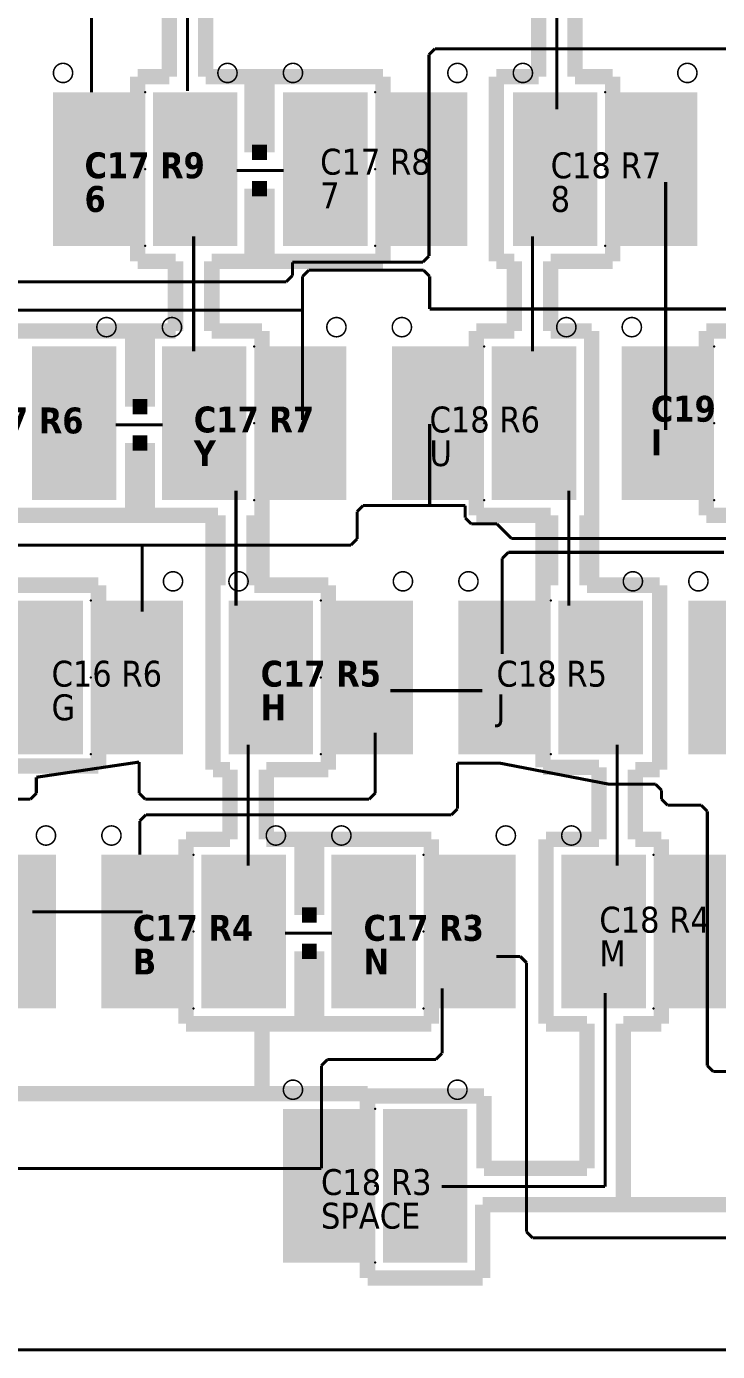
# Model space of a CAD drawing. Header units: millimetres. Extents: x -639 to -183, y -69 to 102.
# Drawn here: x -514.8 to -457.7, y -69.1 to 40.3 of the extents above; entities that cross this region are included whole.
import ezdxf

# ---------------------------------------------------------------- set-up
doc = ezdxf.new("R2010")
doc.units = ezdxf.units.MM
for name, color, linetype in [('Extended M - PCB border', 7, 'CONTINUOUS'), ('FSSK - PCB bottom routes', 7, 'CONTINUOUS'), ('FSSK - PCB key references', 7, 'CONTINUOUS'), ('FSSK - PCB top routes', 7, 'CONTINUOUS')]:
    doc.layers.add(name, color=color, linetype=linetype)
doc.styles.add('Tahoma', font='txt')
doc.styles.add('Tahoma_Bold', font='txt')

msp = doc.modelspace()

# ---------------------------------------------------------------- linework, layer by layer
at = {"layer": 'Extended M - PCB border', "const_width": 0.254}
msp.add_lwpolyline([(-636, -69), (-272.746848, -69)], dxfattribs=at)
at = {"layer": 'FSSK - PCB bottom routes', "color": 5}
for points, const_width in [([(-501.5, 35), (-501.5, 64.5)], 0.254), ([(-471, 33.5), (-471, 65.5)], 0.254), ([(-503, 36.184621), (-503, 62.944621)], 1.27), ([(-500, 36.184621), (-500, 62.944621)], 1.27), ([(-472.5, 36.184621), (-472.5, 62.944621)], 1.27), ([(-469.5, 36.184621), (-469.5, 63.144621)], 1.27), ([(-505.635, 20.944621), (-505.635, 36.184621)], 1.27), ([(-505.635, 36.184621), (-503, 36.184621)], 1.27), ([(-500, 36.184621), (-485.365, 36.184621)], 1.27), ([(-496.17, 29.93538), (-496.17, 36.12)], 1.27), ([(-494.95, 29.93538), (-494.95, 36.12)], 1.27), ([(-485.365, 20.944621), (-485.365, 36.184621)], 1.27), ([(-476, 36.184621), (-472.5, 36.184621)], 1.27), ([(-476, 20.944621), (-476, 36.184621)], 1.27), ([(-469.5, 36.184621), (-466.365, 36.184621)], 1.27), ([(-466.365, 20.944621), (-466.365, 36.184621)], 1.27), ([(-496.17, 29.93538), (-494.95, 29.93538)], 1.27), ([(-497.44, 28.43538), (-493.56, 28.43538)], 0.254), ([(-496.17, 26.93538), (-494.95, 26.93538)], 1.27), ([(-496.17, 21), (-496.17, 26.93538)], 1.27), ([(-494.95, 21), (-494.95, 26.93538)], 1.27), ([(-501, 13.5), (-501, 23)], 0.254), ([(-473, 13.5), (-473, 23)], 0.254), ([(-505.635, 20.944621), (-502.5, 20.944621)], 1.27), ([(-502.5, 15.184621), (-502.5, 20.944621)], 1.27), ([(-499.5, 15.184621), (-499.5, 20.944621)], 1.27), ([(-499.5, 20.944621), (-485.365, 20.944621)], 1.27), ([(-476, 20.944621), (-474.5, 20.944621)], 1.27), ([(-474.5, 15.184621), (-474.5, 20.944621)], 1.27), ([(-471.5, 20.944621), (-466.365, 20.944621)], 1.27), ([(-471.5, 15.184621), (-471.5, 20.944621)], 1.27), ([(-515.635, 15.184621), (-502.5, 15.184621)], 1.27), ([(-506.05, 8.93538), (-506.05, 15.12)], 1.27), ([(-504.83, 8.93538), (-504.83, 15.12)], 1.27), ([(-499.5, 15.184621), (-495.365, 15.184621)], 1.27), ([(-495.365, -0.055379), (-495.365, 15.184621)], 1.27), ([(-477.635, -0.055379), (-477.635, 15.184621)], 1.27), ([(-477.635, 15.184621), (-474.5, 15.184621)], 1.27), ([(-471.5, 15.184621), (-468.11, 15.184621)], 1.27), ([(-468.11, -0.055379), (-468.11, 15.184621)], 1.27), ([(-458.635, -0.055379), (-458.635, 15.184621)], 1.27), ([(-458.635, 15.184621), (-445.5, 15.184621)], 1.27), ([(-506.05, 8.93538), (-504.83, 8.93538)], 1.27), ([(-507.44, 7.43538), (-503.56, 7.43538)], 0.254), ([(-506.05, 5.93538), (-504.83, 5.93538)], 1.27), ([(-506.05, 0.077128), (-506.05, 5.93538)], 1.27), ([(-504.83, 0.077128), (-504.83, 5.93538)], 1.27), ([(-497.5, -7.5), (-497.5, 2)], 0.254), ([(-470, -7.5), (-470, 2)], 0.254), ([(-515.635, -0.055379), (-499, -0.055379)], 1.27), ([(-499.39, -5.815379), (-499.39, -0.055379)], 1.27), ([(-499, -5.815379), (-499, -0.055379)], 1.27), ([(-496, -5.815379), (-496, -0.055379)], 1.27), ([(-495.365, -5.815379), (-495.365, -0.055379)], 1.27), ([(-477.635, -0.055379), (-471.5, -0.055379)], 1.27), ([(-472.135, -5.815379), (-472.135, -0.055379)], 1.27), ([(-471.5, -5.815379), (-471.5, -0.055379)], 1.27), ([(-468.5, -5.815379), (-468.5, -0.055379)], 1.27), ([(-468.11, -5.815379), (-468.11, -0.055379)], 1.27), ([(-458.635, -0.055379), (-453.135, -0.055379)], 1.27), ([(-525.5, -5.815379), (-508.865, -5.815379)], 1.27), ([(-508.865, -20.755379), (-508.865, -5.815379)], 1.27), ([(-499.39, -21.055379), (-499.39, -5.815379)], 1.27), ([(-496, -5.815379), (-489.865, -5.815379)], 1.27), ([(-489.865, -21.055379), (-489.865, -5.815379)], 1.27), ([(-472.135, -20.855379), (-472.135, -5.815379)], 1.27), ([(-468.5, -5.815379), (-462.5, -5.815379)], 1.27), ([(-462.5, -21.055379), (-462.5, -5.815379)], 1.27), ([(-496.5, -29), (-496.5, -19)], 0.254), ([(-466, -29), (-466, -19)], 0.254), ([(-522.5, -20.755379), (-508.865, -20.755379)], 1.27), ([(-499.39, -21.055379), (-498, -21.055379)], 1.27), ([(-498, -26.815379), (-498, -21.055379)], 1.27), ([(-495, -21.055379), (-489.865, -21.055379)], 1.27), ([(-495, -26.815379), (-495, -21.055379)], 1.27), ([(-472.135, -20.855379), (-467.5, -20.855379)], 1.27), ([(-467.5, -26.815379), (-467.5, -20.855379)], 1.27), ([(-464.5, -26.815379), (-464.5, -21.055379)], 1.27), ([(-464.5, -21.055379), (-462.5, -21.055379)], 1.27), ([(-501.635, -26.815379), (-498, -26.815379)], 1.27), ([(-501.635, -42.055379), (-501.635, -26.815379)], 1.27), ([(-495, -26.815379), (-481.365, -26.815379)], 1.27), ([(-492.05, -33.06462), (-492.05, -26.88)], 1.27), ([(-490.83, -33.06462), (-490.83, -26.88)], 1.27), ([(-481.365, -42.055379), (-481.365, -26.815379)], 1.27), ([(-471.89, -42.055379), (-471.89, -26.815379)], 1.27), ([(-471.89, -26.815379), (-467.5, -26.815379)], 1.27), ([(-464.5, -26.815379), (-462.365, -26.815379)], 1.27), ([(-462.365, -42.055379), (-462.365, -26.815379)], 1.27), ([(-492.05, -33.06462), (-490.83, -33.06462)], 1.27), ([(-493.44, -34.56462), (-489.56, -34.56462)], 0.254), ([(-492.05, -36.06462), (-490.83, -36.06462)], 1.27), ([(-492.05, -42.055379), (-492.05, -36.06462)], 1.27), ([(-490.83, -42.055379), (-490.83, -36.06462)], 1.27), ([(-467, -55.5), (-467, -39.5)], 0.254), ([(-501.635, -42.055379), (-498.3965, -42.055379)], 1.27), ([(-501.635, -42.055379), (-489.516033, -42.055379)], 1.27), ([(-495.3485, -47.815379), (-495.3485, -42.055379)], 1.27), ([(-490.83, -42.055379), (-481.365, -42.055379)], 1.27), ([(-471.89, -42.055379), (-468.5, -42.055379)], 1.27), ([(-468.5, -54), (-468.5, -42.055379)], 1.27), ([(-465.5, -42.055379), (-462.365, -42.055379)], 1.27), ([(-465.5, -57), (-465.5, -42.055379)], 1.27), ([(-522.6035, -47.815379), (-486.635, -47.815379)], 1.27), ([(-486.635, -63.055379), (-486.635, -47.815379)], 1.27), ([(-486.635, -48.015379), (-477, -48.015379)], 1.27), ([(-477, -54), (-477, -48.015379)], 1.27), ([(-477, -54), (-468.5, -54)], 1.27), ([(-480.5, -55.5), (-467, -55.5)], 0.254), ([(-477.11, -63.055379), (-477.11, -57)], 1.27), ([(-477.11, -57), (-449.5, -57)], 1.27), ([(-486.635, -63.055379), (-477.11, -63.055379)], 1.27)]:
    msp.add_lwpolyline(points, dxfattribs=dict(at, const_width=const_width))
for points in [[(-504.365, 22.214621), (-497.38, 22.214621), (-504.365, 34.914621), (-497.38, 34.914621)], [(-493.62, 22.214621), (-486.635, 22.214621), (-493.62, 34.914621), (-486.635, 34.914621)], [(-474.62, 22.214621), (-467.635, 22.214621), (-474.62, 34.914621), (-467.635, 34.914621)], [(-514.365, 1.214621), (-507.38, 1.214621), (-514.365, 13.914621), (-507.38, 13.914621)], [(-503.62, 1.214621), (-496.635, 1.214621), (-503.62, 13.914621), (-496.635, 13.914621)], [(-476.365, 1.214621), (-469.38, 1.214621), (-476.365, 13.914621), (-469.38, 13.914621)], [(-517.12, -19.785379), (-510.135, -19.785379), (-517.12, -7.085379), (-510.135, -7.085379)], [(-498.12, -19.785379), (-491.135, -19.785379), (-498.12, -7.085379), (-491.135, -7.085379)], [(-470.865, -19.785379), (-463.88, -19.785379), (-470.865, -7.085379), (-463.88, -7.085379)], [(-500.365, -40.785379), (-493.38, -40.785379), (-500.365, -28.085379), (-493.38, -28.085379)], [(-489.62, -40.785379), (-482.635, -40.785379), (-489.62, -28.085379), (-482.635, -28.085379)], [(-470.62, -40.785379), (-463.635, -40.785379), (-470.62, -28.085379), (-463.635, -28.085379)], [(-485.365, -61.785379), (-478.38, -61.785379), (-485.365, -49.085379), (-478.38, -49.085379)]]:
    msp.add_solid(points, dxfattribs=at)
at = {"layer": 'FSSK - PCB top routes', "color": 40, "const_width": 0.254}
msp.add_lwpolyline([(-509.445, 34.91462), (-509.445, 45)], dxfattribs=at)
at = {"layer": 'FSSK - PCB top routes', "color": 12, "const_width": 0.254}
for points in [[(-481.554999, 38), (-481.054999, 38.5)], [(-481.054999, 38.5), (-452.75, 38.5)], [(-481.554999, 21.367423), (-481.554999, 38)], [(-492.841136, 19.75), (-492.841136, 20.867423)], [(-492.841136, 20.867423), (-482.054999, 20.867423)], [(-482.054999, 20.867423), (-481.554999, 21.367423)], [(-493.341136, 19.25), (-492.841136, 19.75)], [(-555.45, 19.25), (-493.341136, 19.25)]]:
    msp.add_lwpolyline(points, dxfattribs=at)
at = {"layer": 'FSSK - PCB top routes', "color": 40, "const_width": 0.127}
for points in [[(-511.000761, 36.502124, 0.0984914), (-511.061182, 36.805879, 0.0984914), (-511.233245, 37.06339, 0.0984914), (-511.490756, 37.235453, 0.0984914), (-511.794511, 37.295874, 0.0984914), (-512.098266, 37.235453, 0.0984914), (-512.355777, 37.06339, 0.0984914), (-512.527841, 36.805879, 0.0984914), (-512.588261, 36.502124, 0.0984914), (-512.527841, 36.198369, 0.0984914), (-512.355777, 35.940858, 0.0984914), (-512.098266, 35.768795, 0.0984914), (-511.794511, 35.708374, 0.0984914), (-511.490756, 35.768795, 0.0984914), (-511.233245, 35.940858, 0.0984914), (-511.061182, 36.198369, 0.0984914)], [(-497.411761, 36.502124, 0.0984914), (-497.472182, 36.805879, 0.0984914), (-497.644245, 37.06339, 0.0984914), (-497.901756, 37.235453, 0.0984914), (-498.205511, 37.295874, 0.0984914), (-498.509266, 37.235453, 0.0984914), (-498.766777, 37.06339, 0.0984914), (-498.938841, 36.805879, 0.0984914), (-498.999261, 36.502124, 0.0984914), (-498.938841, 36.198369, 0.0984914), (-498.766777, 35.940858, 0.0984914), (-498.509266, 35.768795, 0.0984914), (-498.205511, 35.708374, 0.0984914), (-497.901756, 35.768795, 0.0984914), (-497.644245, 35.940858, 0.0984914), (-497.472182, 36.198369, 0.0984914)]]:
    msp.add_lwpolyline(points, format="xyb", close=True, dxfattribs=at)
at = {"layer": 'FSSK - PCB top routes', "color": 12, "const_width": 0.127}
for points in [[(-492.000738, 36.502124, 0.0984914), (-492.061158, 36.805879, 0.0984914), (-492.233222, 37.06339, 0.0984914), (-492.490733, 37.235453, 0.0984914), (-492.794488, 37.295874, 0.0984914), (-493.098243, 37.235453, 0.0984914), (-493.355754, 37.06339, 0.0984914), (-493.527817, 36.805879, 0.0984914), (-493.588238, 36.502124, 0.0984914), (-493.527817, 36.198369, 0.0984914), (-493.355754, 35.940858, 0.0984914), (-493.098243, 35.768795, 0.0984914), (-492.794488, 35.708374, 0.0984914), (-492.490733, 35.768795, 0.0984914), (-492.233222, 35.940858, 0.0984914), (-492.061158, 36.198369, 0.0984914)], [(-478.411738, 36.502124, 0.0984914), (-478.472158, 36.805879, 0.0984914), (-478.644222, 37.06339, 0.0984914), (-478.901733, 37.235453, 0.0984914), (-479.205488, 37.295874, 0.0984914), (-479.509243, 37.235453, 0.0984914), (-479.766754, 37.06339, 0.0984914), (-479.938817, 36.805879, 0.0984914), (-479.999238, 36.502124, 0.0984914), (-479.938817, 36.198369, 0.0984914), (-479.766754, 35.940858, 0.0984914), (-479.509243, 35.768795, 0.0984914), (-479.205488, 35.708374, 0.0984914), (-478.901733, 35.768795, 0.0984914), (-478.644222, 35.940858, 0.0984914), (-478.472158, 36.198369, 0.0984914)]]:
    msp.add_lwpolyline(points, format="xyb", close=True, dxfattribs=at)
at = {"layer": 'FSSK - PCB top routes', "color": 212, "const_width": 0.127}
for points in [[(-473.000739, 36.502124, 0.0984914), (-473.06116, 36.805879, 0.0984914), (-473.233223, 37.06339, 0.0984914), (-473.490734, 37.235453, 0.0984914), (-473.794489, 37.295874, 0.0984914), (-474.098244, 37.235453, 0.0984914), (-474.355755, 37.06339, 0.0984914), (-474.527818, 36.805879, 0.0984914), (-474.588239, 36.502124, 0.0984914), (-474.527818, 36.198369, 0.0984914), (-474.355755, 35.940858, 0.0984914), (-474.098244, 35.768795, 0.0984914), (-473.794489, 35.708374, 0.0984914), (-473.490734, 35.768795, 0.0984914), (-473.233223, 35.940858, 0.0984914), (-473.06116, 36.198369, 0.0984914)], [(-459.411739, 36.502124, 0.0984914), (-459.47216, 36.805879, 0.0984914), (-459.644223, 37.06339, 0.0984914), (-459.901734, 37.235453, 0.0984914), (-460.205489, 37.295874, 0.0984914), (-460.509244, 37.235453, 0.0984914), (-460.766755, 37.06339, 0.0984914), (-460.938818, 36.805879, 0.0984914), (-460.999239, 36.502124, 0.0984914), (-460.938818, 36.198369, 0.0984914), (-460.766755, 35.940858, 0.0984914), (-460.509244, 35.768795, 0.0984914), (-460.205489, 35.708374, 0.0984914), (-459.901734, 35.768795, 0.0984914), (-459.644223, 35.940858, 0.0984914), (-459.47216, 36.198369, 0.0984914)], [(-502.000739, 15.502124, 0.0984914), (-502.06116, 15.805879, 0.0984914), (-502.233223, 16.06339, 0.0984914), (-502.490734, 16.235453, 0.0984914), (-502.794489, 16.295874, 0.0984914), (-503.098244, 16.235453, 0.0984914), (-503.355755, 16.06339, 0.0984914), (-503.527818, 15.805879, 0.0984914), (-503.588239, 15.502124, 0.0984914), (-503.527818, 15.198369, 0.0984914), (-503.355755, 14.940858, 0.0984914), (-503.098244, 14.768795, 0.0984914), (-502.794489, 14.708374, 0.0984914), (-502.490734, 14.768795, 0.0984914), (-502.233223, 14.940858, 0.0984914), (-502.06116, 15.198369, 0.0984914)], [(-488.411739, 15.502124, 0.0984914), (-488.47216, 15.805879, 0.0984914), (-488.644223, 16.06339, 0.0984914), (-488.901734, 16.235453, 0.0984914), (-489.205489, 16.295874, 0.0984914), (-489.509244, 16.235453, 0.0984914), (-489.766755, 16.06339, 0.0984914), (-489.938818, 15.805879, 0.0984914), (-489.999239, 15.502124, 0.0984914), (-489.938818, 15.198369, 0.0984914), (-489.766755, 14.940858, 0.0984914), (-489.509244, 14.768795, 0.0984914), (-489.205489, 14.708374, 0.0984914), (-488.901734, 14.768795, 0.0984914), (-488.644223, 14.940858, 0.0984914), (-488.47216, 15.198369, 0.0984914)], [(-464.000761, 15.502124, 0.0984914), (-464.061182, 15.805879, 0.0984914), (-464.233245, 16.06339, 0.0984914), (-464.490756, 16.235453, 0.0984914), (-464.794511, 16.295874, 0.0984914), (-465.098266, 16.235453, 0.0984914), (-465.355777, 16.06339, 0.0984914), (-465.527841, 15.805879, 0.0984914), (-465.588261, 15.502124, 0.0984914), (-465.527841, 15.198369, 0.0984914), (-465.355777, 14.940858, 0.0984914), (-465.098266, 14.768795, 0.0984914), (-464.794511, 14.708374, 0.0984914), (-464.490756, 14.768795, 0.0984914), (-464.233245, 14.940858, 0.0984914), (-464.061182, 15.198369, 0.0984914)]]:
    msp.add_lwpolyline(points, format="xyb", close=True, dxfattribs=at)
at = {"layer": 'FSSK - PCB top routes', "color": 212, "const_width": 0.254}
for points in [[(-462, 7), (-462, 27.5)], [(-492, 19.7), (-491.5, 20.2)], [(-492, 7.83447), (-492, 19.7)], [(-491.5, 20.2), (-482, 20.2)], [(-482, 20.2), (-481.5, 19.7)], [(-481.5, 17), (-481.5, 19.7)], [(-537.945, 16.9), (-492, 16.9)], [(-481.5, 17), (-424.945, 17)]]:
    msp.add_lwpolyline(points, dxfattribs=at)
at = {"layer": 'FSSK - PCB top routes', "color": 92, "const_width": 0.127}
for points in [[(-507.411761, 15.502124, 0.0984914), (-507.472182, 15.805879, 0.0984914), (-507.644245, 16.06339, 0.0984914), (-507.901756, 16.235453, 0.0984914), (-508.205511, 16.295874, 0.0984914), (-508.509266, 16.235453, 0.0984914), (-508.766777, 16.06339, 0.0984914), (-508.938841, 15.805879, 0.0984914), (-508.999261, 15.502124, 0.0984914), (-508.938841, 15.198369, 0.0984914), (-508.766777, 14.940858, 0.0984914), (-508.509266, 14.768795, 0.0984914), (-508.205511, 14.708374, 0.0984914), (-507.901756, 14.768795, 0.0984914), (-507.644245, 14.940858, 0.0984914), (-507.472182, 15.198369, 0.0984914)], [(-483.000761, 15.502124, 0.0984914), (-483.061182, 15.805879, 0.0984914), (-483.233245, 16.06339, 0.0984914), (-483.490756, 16.235453, 0.0984914), (-483.794511, 16.295874, 0.0984914), (-484.098266, 16.235453, 0.0984914), (-484.355777, 16.06339, 0.0984914), (-484.527841, 15.805879, 0.0984914), (-484.588261, 15.502124, 0.0984914), (-484.527841, 15.198369, 0.0984914), (-484.355777, 14.940858, 0.0984914), (-484.098266, 14.768795, 0.0984914), (-483.794511, 14.708374, 0.0984914), (-483.490756, 14.768795, 0.0984914), (-483.233245, 14.940858, 0.0984914), (-483.061182, 15.198369, 0.0984914)], [(-469.411761, 15.502124, 0.0984914), (-469.472182, 15.805879, 0.0984914), (-469.644245, 16.06339, 0.0984914), (-469.901756, 16.235453, 0.0984914), (-470.205511, 16.295874, 0.0984914), (-470.509266, 16.235453, 0.0984914), (-470.766777, 16.06339, 0.0984914), (-470.938841, 15.805879, 0.0984914), (-470.999261, 15.502124, 0.0984914), (-470.938841, 15.198369, 0.0984914), (-470.766777, 14.940858, 0.0984914), (-470.509266, 14.768795, 0.0984914), (-470.205511, 14.708374, 0.0984914), (-469.901756, 14.768795, 0.0984914), (-469.644245, 14.940858, 0.0984914), (-469.472182, 15.198369, 0.0984914)], [(-501.911739, -5.497876, 0.0984914), (-501.97216, -5.194121, 0.0984914), (-502.144223, -4.93661, 0.0984914), (-502.401734, -4.764547, 0.0984914), (-502.705489, -4.704126, 0.0984914), (-503.009244, -4.764547, 0.0984914), (-503.266755, -4.93661, 0.0984914), (-503.438818, -5.194121, 0.0984914), (-503.499239, -5.497876, 0.0984914), (-503.438818, -5.801631, 0.0984914), (-503.266755, -6.059142, 0.0984914), (-503.009244, -6.231205, 0.0984914), (-502.705489, -6.291626, 0.0984914), (-502.401734, -6.231205, 0.0984914), (-502.144223, -6.059142, 0.0984914), (-501.97216, -5.801631, 0.0984914)]]:
    msp.add_lwpolyline(points, format="xyb", close=True, dxfattribs=at)
at = {"layer": 'FSSK - PCB top routes', "color": 92, "const_width": 0.254}
for points in [[(-481.5, 0.763077), (-481.5, 7.5)], [(-487.5, 0.263077), (-487, 0.763077)], [(-487.5, 0.263077), (-487.5, -2)], [(-487, 0.763077), (-478.557199, 0.763077)], [(-478.557199, -0.25), (-478.557199, 0.763077)], [(-478.557199, -0.25), (-478.057199, -0.75)], [(-478.057199, -0.75), (-475.945, -0.75)], [(-475.945, -0.75), (-474.745, -1.95)], [(-488, -2.5), (-487.5, -2)], [(-474.745, -1.95), (-408.00601, -1.95)], [(-533, -2.5), (-488, -2.5)], [(-505.25, -8), (-505.25, -2.5)]]:
    msp.add_lwpolyline(points, dxfattribs=at)
at = {"layer": 'FSSK - PCB top routes', "color": 32, "const_width": 0.254}
for points in [[(-475.5, -3.6), (-475, -3.1)], [(-475, -3.1), (-457.178775, -3.1)], [(-475.5, -11.5), (-475.5, -3.6)], [(-484.753315, -14.533034), (-477.133125, -14.533034)], [(-486, -23), (-486, -18)], [(-514, -21.686155), (-505.5, -20.426917)], [(-505.5, -23), (-505.5, -20.426917)], [(-514, -23), (-514, -21.686155)], [(-514.5, -23.5), (-514, -23)], [(-505.5, -23), (-505, -23.5)], [(-486.5, -23.5), (-486, -23)], [(-560.75, -23.5), (-514.5, -23.5)], [(-505, -23.5), (-486.5, -23.5)]]:
    msp.add_lwpolyline(points, dxfattribs=at)
at = {"layer": 'FSSK - PCB top routes', "color": 32, "const_width": 0.127}
for points in [[(-496.500739, -5.497876, 0.0984914), (-496.56116, -5.194121, 0.0984914), (-496.733223, -4.93661, 0.0984914), (-496.990734, -4.764547, 0.0984914), (-497.294489, -4.704126, 0.0984914), (-497.598244, -4.764547, 0.0984914), (-497.855755, -4.93661, 0.0984914), (-498.027818, -5.194121, 0.0984914), (-498.088239, -5.497876, 0.0984914), (-498.027818, -5.801631, 0.0984914), (-497.855755, -6.059142, 0.0984914), (-497.598244, -6.231205, 0.0984914), (-497.294489, -6.291626, 0.0984914), (-496.990734, -6.231205, 0.0984914), (-496.733223, -6.059142, 0.0984914), (-496.56116, -5.801631, 0.0984914)], [(-482.911739, -5.497876, 0.0984914), (-482.97216, -5.194121, 0.0984914), (-483.144223, -4.93661, 0.0984914), (-483.401734, -4.764547, 0.0984914), (-483.705489, -4.704126, 0.0984914), (-484.009244, -4.764547, 0.0984914), (-484.266755, -4.93661, 0.0984914), (-484.438818, -5.194121, 0.0984914), (-484.499239, -5.497876, 0.0984914), (-484.438818, -5.801631, 0.0984914), (-484.266755, -6.059142, 0.0984914), (-484.009244, -6.231205, 0.0984914), (-483.705489, -6.291626, 0.0984914), (-483.401734, -6.231205, 0.0984914), (-483.144223, -6.059142, 0.0984914), (-482.97216, -5.801631, 0.0984914)], [(-477.500761, -5.497876, 0.0984914), (-477.561182, -5.194121, 0.0984914), (-477.733245, -4.93661, 0.0984914), (-477.990756, -4.764547, 0.0984914), (-478.294511, -4.704126, 0.0984914), (-478.598266, -4.764547, 0.0984914), (-478.855777, -4.93661, 0.0984914), (-479.027841, -5.194121, 0.0984914), (-479.088261, -5.497876, 0.0984914), (-479.027841, -5.801631, 0.0984914), (-478.855777, -6.059142, 0.0984914), (-478.598266, -6.231205, 0.0984914), (-478.294511, -6.291626, 0.0984914), (-477.990756, -6.231205, 0.0984914), (-477.733245, -6.059142, 0.0984914), (-477.561182, -5.801631, 0.0984914)], [(-463.911761, -5.497876, 0.0984914), (-463.972182, -5.194121, 0.0984914), (-464.144245, -4.93661, 0.0984914), (-464.401756, -4.764547, 0.0984914), (-464.705511, -4.704126, 0.0984914), (-465.009266, -4.764547, 0.0984914), (-465.266777, -4.93661, 0.0984914), (-465.438841, -5.194121, 0.0984914), (-465.499261, -5.497876, 0.0984914), (-465.438841, -5.801631, 0.0984914), (-465.266777, -6.059142, 0.0984914), (-465.009266, -6.231205, 0.0984914), (-464.705511, -6.291626, 0.0984914), (-464.401756, -6.231205, 0.0984914), (-464.144245, -6.059142, 0.0984914), (-463.972182, -5.801631, 0.0984914)], [(-458.500761, -5.497876, 0.0984914), (-458.561182, -5.194121, 0.0984914), (-458.733245, -4.93661, 0.0984914), (-458.990756, -4.764547, 0.0984914), (-459.294511, -4.704126, 0.0984914), (-459.598266, -4.764547, 0.0984914), (-459.855777, -4.93661, 0.0984914), (-460.02784, -5.194121, 0.0984914), (-460.088261, -5.497876, 0.0984914), (-460.02784, -5.801631, 0.0984914), (-459.855777, -6.059142, 0.0984914), (-459.598266, -6.231205, 0.0984914), (-459.294511, -6.291626, 0.0984914), (-458.990756, -6.231205, 0.0984914), (-458.733245, -6.059142, 0.0984914), (-458.561182, -5.801631, 0.0984914)]]:
    msp.add_lwpolyline(points, format="xyb", close=True, dxfattribs=at)
at = {"layer": 'FSSK - PCB top routes', "color": 176, "const_width": 0.254}
for points in [[(-479.205953, -20.514376), (-475.723939, -20.514376)], [(-479.205953, -24.292701), (-479.205953, -20.514376)], [(-475.723939, -20.514376), (-466.667969, -22.261136)], [(-466.667969, -22.261136), (-462.834428, -22.261136)], [(-462.834428, -22.261136), (-462.334428, -22.761136)], [(-462.334428, -22.761136), (-462.334428, -23.5)], [(-462.334428, -23.5), (-461.834428, -24)], [(-461.834428, -24), (-459.055, -24)], [(-459.055, -24), (-458.555, -24.5)], [(-505.445, -25.292701), (-504.945, -24.792701)], [(-505.445, -28.08538), (-505.445, -25.292701)], [(-504.945, -24.792701), (-479.705953, -24.792701)], [(-479.705953, -24.792701), (-479.205953, -24.292701)], [(-458.555, -45.5), (-458.555, -24.5)], [(-514.334371, -32.80867), (-505.215127, -32.80867)], [(-458.555, -45.5), (-458.055, -46)], [(-458.055, -46), (-440.054999, -46)]]:
    msp.add_lwpolyline(points, dxfattribs=at)
at = {"layer": 'FSSK - PCB top routes', "color": 176, "const_width": 0.127}
for points in [[(-512.411739, -26.497876, 0.0984914), (-512.47216, -26.194121, 0.0984914), (-512.644223, -25.93661, 0.0984914), (-512.901734, -25.764547, 0.0984914), (-513.205489, -25.704126, 0.0984914), (-513.509244, -25.764547, 0.0984914), (-513.766755, -25.93661, 0.0984914), (-513.938818, -26.194121, 0.0984914), (-513.999239, -26.497876, 0.0984914), (-513.938818, -26.801631, 0.0984914), (-513.766755, -27.059142, 0.0984914), (-513.509244, -27.231205, 0.0984914), (-513.205489, -27.291626, 0.0984914), (-512.901734, -27.231205, 0.0984914), (-512.644223, -27.059142, 0.0984914), (-512.47216, -26.801631, 0.0984914)], [(-507.000761, -26.497876, 0.0984914), (-507.061182, -26.194121, 0.0984914), (-507.233245, -25.93661, 0.0984914), (-507.490756, -25.764547, 0.0984914), (-507.794511, -25.704126, 0.0984914), (-508.098266, -25.764547, 0.0984914), (-508.355777, -25.93661, 0.0984914), (-508.527841, -26.194121, 0.0984914), (-508.588261, -26.497876, 0.0984914), (-508.527841, -26.801631, 0.0984914), (-508.355777, -27.059142, 0.0984914), (-508.098266, -27.231205, 0.0984914), (-507.794511, -27.291626, 0.0984914), (-507.490756, -27.231205, 0.0984914), (-507.233245, -27.059142, 0.0984914), (-507.061182, -26.801631, 0.0984914)], [(-493.411761, -26.497876, 0.0984914), (-493.472182, -26.194121, 0.0984914), (-493.644245, -25.93661, 0.0984914), (-493.901756, -25.764547, 0.0984914), (-494.205511, -25.704126, 0.0984914), (-494.509266, -25.764547, 0.0984914), (-494.766777, -25.93661, 0.0984914), (-494.938841, -26.194121, 0.0984914), (-494.999261, -26.497876, 0.0984914), (-494.938841, -26.801631, 0.0984914), (-494.766777, -27.059142, 0.0984914), (-494.509266, -27.231205, 0.0984914), (-494.205511, -27.291626, 0.0984914), (-493.901756, -27.231205, 0.0984914), (-493.644245, -27.059142, 0.0984914), (-493.472182, -26.801631, 0.0984914)], [(-469.000739, -26.497876, 0.0984914), (-469.06116, -26.194121, 0.0984914), (-469.233223, -25.93661, 0.0984914), (-469.490734, -25.764547, 0.0984914), (-469.794489, -25.704126, 0.0984914), (-470.098244, -25.764547, 0.0984914), (-470.355755, -25.93661, 0.0984914), (-470.527818, -26.194121, 0.0984914), (-470.588239, -26.497876, 0.0984914), (-470.527818, -26.801631, 0.0984914), (-470.355755, -27.059142, 0.0984914), (-470.098244, -27.231205, 0.0984914), (-469.794489, -27.291626, 0.0984914), (-469.490734, -27.231205, 0.0984914), (-469.233223, -27.059142, 0.0984914), (-469.06116, -26.801631, 0.0984914)]]:
    msp.add_lwpolyline(points, format="xyb", close=True, dxfattribs=at)
at = {"layer": 'FSSK - PCB top routes', "color": 1, "const_width": 0.127}
for points in [[(-488.000739, -26.497876, 0.0984914), (-488.06116, -26.194121, 0.0984914), (-488.233223, -25.93661, 0.0984914), (-488.490734, -25.764547, 0.0984914), (-488.794489, -25.704126, 0.0984914), (-489.098244, -25.764547, 0.0984914), (-489.355755, -25.93661, 0.0984914), (-489.527818, -26.194121, 0.0984914), (-489.588239, -26.497876, 0.0984914), (-489.527818, -26.801631, 0.0984914), (-489.355755, -27.059142, 0.0984914), (-489.098244, -27.231205, 0.0984914), (-488.794489, -27.291626, 0.0984914), (-488.490734, -27.231205, 0.0984914), (-488.233223, -27.059142, 0.0984914), (-488.06116, -26.801631, 0.0984914)], [(-474.411739, -26.497876, 0.0984914), (-474.47216, -26.194121, 0.0984914), (-474.644223, -25.93661, 0.0984914), (-474.901734, -25.764547, 0.0984914), (-475.205489, -25.704126, 0.0984914), (-475.509244, -25.764547, 0.0984914), (-475.766755, -25.93661, 0.0984914), (-475.938818, -26.194121, 0.0984914), (-475.999239, -26.497876, 0.0984914), (-475.938818, -26.801631, 0.0984914), (-475.766755, -27.059142, 0.0984914), (-475.509244, -27.231205, 0.0984914), (-475.205489, -27.291626, 0.0984914), (-474.901734, -27.231205, 0.0984914), (-474.644223, -27.059142, 0.0984914), (-474.47216, -26.801631, 0.0984914)]]:
    msp.add_lwpolyline(points, format="xyb", close=True, dxfattribs=at)
at = {"layer": 'FSSK - PCB top routes', "color": 240, "const_width": 0.254}
for points in [[(-476, -36.5), (-474, -36.5)], [(-474, -36.5), (-473.5, -37)], [(-473.5, -59.236665), (-473.5, -37)], [(-480.474908, -44.5), (-480.474908, -39.117361)], [(-490.445, -45.5), (-489.945, -45)], [(-489.945, -45), (-480.974908, -45)], [(-480.974908, -45), (-480.474908, -44.5)], [(-490.445, -49.08538), (-490.445, -45.5)], [(-490.445, -54), (-490.445, -49.08538)], [(-543, -54), (-490.445, -54)], [(-473.5, -59.236665), (-473, -59.736665)], [(-473, -59.736665), (-428, -59.736665)]]:
    msp.add_lwpolyline(points, dxfattribs=at)
at = {"layer": 'FSSK - PCB top routes', "color": 240, "const_width": 0.127}
for points in [[(-492.000761, -47.497876, 0.0984914), (-492.061182, -47.194121, 0.0984914), (-492.233245, -46.93661, 0.0984914), (-492.490756, -46.764547, 0.0984914), (-492.794511, -46.704126, 0.0984914), (-493.098266, -46.764547, 0.0984914), (-493.355777, -46.93661, 0.0984914), (-493.527841, -47.194121, 0.0984914), (-493.588261, -47.497876, 0.0984914), (-493.527841, -47.801631, 0.0984914), (-493.355777, -48.059142, 0.0984914), (-493.098266, -48.231205, 0.0984914), (-492.794511, -48.291626, 0.0984914), (-492.490756, -48.231205, 0.0984914), (-492.233245, -48.059142, 0.0984914), (-492.061182, -47.801631, 0.0984914)], [(-478.411761, -47.497876, 0.0984914), (-478.472182, -47.194121, 0.0984914), (-478.644245, -46.93661, 0.0984914), (-478.901756, -46.764547, 0.0984914), (-479.205511, -46.704126, 0.0984914), (-479.509266, -46.764547, 0.0984914), (-479.766777, -46.93661, 0.0984914), (-479.938841, -47.194121, 0.0984914), (-479.999261, -47.497876, 0.0984914), (-479.938841, -47.801631, 0.0984914), (-479.766777, -48.059142, 0.0984914), (-479.509266, -48.231205, 0.0984914), (-479.205511, -48.291626, 0.0984914), (-478.901756, -48.231205, 0.0984914), (-478.644245, -48.059142, 0.0984914), (-478.472182, -47.801631, 0.0984914)]]:
    msp.add_lwpolyline(points, format="xyb", close=True, dxfattribs=at)
at = {"layer": 'FSSK - PCB top routes', "color": 40}
for p in [(-505, 34.91462), (-505, 28.56462)]:
    msp.add_point(p, dxfattribs=at)
at = {"layer": 'FSSK - PCB top routes', "color": 12}
for p in [(-485.999999, 34.91462), (-485.999999, 28.56462), (-485.999999, 22.21462)]:
    msp.add_point(p, dxfattribs=at)
at = {"layer": 'FSSK - PCB top routes', "color": 212}
for p in [(-467, 34.91462), (-467, 28.56462), (-467, 22.21462), (-496, 13.91462), (-477, 13.91462), (-458, 13.91462), (-496, 7.56462), (-477, 7.56462), (-458, 7.56462), (-496, 1.21462), (-477, 1.21462), (-458, 1.21462)]:
    msp.add_point(p, dxfattribs=at)
at = {"layer": 'FSSK - PCB top routes', "color": 1}
for p in [(-505, 22.21462), (-509.5, -13.43538), (-490.5, -13.43538), (-509.5, -19.78538), (-490.5, -19.78538), (-471.5, -19.78538), (-482, -28.08538), (-482, -34.43538), (-501, -40.78538), (-463, -40.78538)]:
    msp.add_point(p, dxfattribs=at)
at = {"layer": 'FSSK - PCB top routes', "color": 92}
msp.add_point((-509.5, -7.08538), dxfattribs=at)
at = {"layer": 'FSSK - PCB top routes', "color": 32}
for p in [(-490.5, -7.08538), (-471.5, -7.08538), (-471.5, -13.43538)]:
    msp.add_point(p, dxfattribs=at)
at = {"layer": 'FSSK - PCB top routes', "color": 176}
for p in [(-501, -28.08538), (-463, -28.08538), (-501, -34.43538), (-463, -34.43538)]:
    msp.add_point(p, dxfattribs=at)
at = {"layer": 'FSSK - PCB top routes', "color": 240}
for p in [(-482, -40.78538), (-486, -49.08538), (-486, -55.43538), (-486, -61.78538)]:
    msp.add_point(p, dxfattribs=at)
at = {"layer": 'FSSK - PCB top routes', "color": 40}
for points in [[(-512.62, 22.21462), (-506.27, 22.21462), (-512.62, 34.91462), (-506.27, 34.91462)], [(-504.365, 22.21462), (-497.38, 22.21462), (-504.365, 34.91462), (-497.38, 34.91462)]]:
    msp.add_solid(points, dxfattribs=at)
at = {"layer": 'FSSK - PCB top routes', "color": 12}
for points in [[(-493.619999, 22.21462), (-486.634999, 22.21462), (-493.619999, 34.91462), (-486.634999, 34.91462)], [(-484.729999, 22.21462), (-478.379999, 22.21462), (-484.729999, 34.91462), (-478.379999, 34.91462)]]:
    msp.add_solid(points, dxfattribs=at)
at = {"layer": 'FSSK - PCB top routes', "color": 212}
for points in [[(-474.62, 22.21462), (-467.635, 22.21462), (-474.62, 34.91462), (-467.635, 34.91462)], [(-465.73, 22.21462), (-459.38, 22.21462), (-465.73, 34.91462), (-459.38, 34.91462)], [(-503.62, 1.21462), (-496.635, 1.21462), (-503.62, 13.91462), (-496.635, 13.91462)], [(-494.73, 1.21462), (-488.38, 1.21462), (-494.73, 13.91462), (-488.38, 13.91462)], [(-465.62, 1.21462), (-459.27, 1.21462), (-465.62, 13.91462), (-459.27, 13.91462)]]:
    msp.add_solid(points, dxfattribs=at)
at = {"layer": 'FSSK - PCB top routes', "color": 92}
for points in [[(-514.365, 1.21462), (-507.38, 1.21462), (-514.365, 13.91462), (-507.38, 13.91462)], [(-484.62, 1.21462), (-478.27, 1.21462), (-484.62, 13.91462), (-478.27, 13.91462)], [(-476.365, 1.21462), (-469.38, 1.21462), (-476.365, 13.91462), (-469.38, 13.91462)], [(-517.12, -19.78538), (-510.135, -19.78538), (-517.12, -7.08538), (-510.135, -7.08538)], [(-508.23, -19.78538), (-501.88, -19.78538), (-508.23, -7.08538), (-501.88, -7.08538)]]:
    msp.add_solid(points, dxfattribs=at)
at = {"layer": 'FSSK - PCB top routes', "color": 32}
for points in [[(-498.12, -19.78538), (-491.135, -19.78538), (-498.12, -7.08538), (-491.135, -7.08538)], [(-489.23, -19.78538), (-482.88, -19.78538), (-489.23, -7.08538), (-482.88, -7.08538)], [(-479.12, -19.78538), (-472.77, -19.78538), (-479.12, -7.08538), (-472.77, -7.08538)], [(-470.865, -19.78538), (-463.88, -19.78538), (-470.865, -7.08538), (-463.88, -7.08538)], [(-460.120001, -19.78538), (-453.135001, -19.78538), (-460.120001, -7.08538), (-453.135001, -7.08538)]]:
    msp.add_solid(points, dxfattribs=at)
at = {"layer": 'FSSK - PCB top routes', "color": 176}
for points in [[(-518.73, -40.78538), (-512.38, -40.78538), (-518.73, -28.08538), (-512.38, -28.08538)], [(-508.62, -40.78538), (-502.27, -40.78538), (-508.62, -28.08538), (-502.27, -28.08538)], [(-500.365, -40.78538), (-493.38, -40.78538), (-500.365, -28.08538), (-493.38, -28.08538)], [(-470.62, -40.78538), (-463.635, -40.78538), (-470.62, -28.08538), (-463.635, -28.08538)], [(-461.73, -40.78538), (-455.38, -40.78538), (-461.73, -28.08538), (-455.38, -28.08538)]]:
    msp.add_solid(points, dxfattribs=at)
at = {"layer": 'FSSK - PCB top routes', "color": 240}
for points in [[(-489.62, -40.78538), (-482.635, -40.78538), (-489.62, -28.08538), (-482.635, -28.08538)], [(-480.73, -40.78538), (-474.38, -40.78538), (-480.73, -28.08538), (-474.38, -28.08538)], [(-493.62, -61.78538), (-487.27, -61.78538), (-493.62, -49.08538), (-487.27, -49.08538)], [(-485.365, -61.78538), (-478.38, -61.78538), (-485.365, -49.08538), (-478.38, -49.08538)]]:
    msp.add_solid(points, dxfattribs=at)

# ---------------------------------------------------------------- texts
at = {"layer": 'FSSK - PCB key references'}
for s, style, p in [('C17 R9', 'Tahoma_Bold', (-510.0189, 27.802849)), ('C17 R8', 'Tahoma', (-490.547388, 28.103213)), ('C18 R7', 'Tahoma', (-471.502035, 27.802849)), ('7', 'Tahoma', (-490.547388, 25.324316)), ('6', 'Tahoma_Bold', (-510.0189, 25.023952)), ('8', 'Tahoma', (-471.502035, 25.023952)), ('C19 R7', 'Tahoma_Bold', (-463.217095, 7.692338)), ('C17 R6', 'Tahoma_Bold', (-520.043126, 6.724691)), ('C17 R7', 'Tahoma_Bold', (-500.988094, 6.802849)), ('C18 R6', 'Tahoma', (-481.512304, 6.802849)), ('I', 'Tahoma_Bold', (-463.217095, 4.913441)), ('Y', 'Tahoma_Bold', (-500.988094, 4.023952)), ('U', 'Tahoma', (-481.512304, 4.023952)), ('C16 R6', 'Tahoma', (-512.742304, -14.197151)), ('C17 R5', 'Tahoma_Bold', (-495.464133, -14.197151)), ('C18 R5', 'Tahoma', (-475.978074, -14.197151)), ('G', 'Tahoma', (-512.742304, -16.976048)), ('H', 'Tahoma_Bold', (-495.464133, -16.976048)), ('J', 'Tahoma', (-475.978074, -16.976048)), ('C18 R4', 'Tahoma', (-467.48062, -34.521277)), ('C17 R4', 'Tahoma_Bold', (-506.023179, -35.197151)), ('C17 R3', 'Tahoma_Bold', (-486.964133, -35.197151)), ('B', 'Tahoma_Bold', (-506.023179, -37.976048)), ('N', 'Tahoma_Bold', (-486.964133, -37.976048)), ('M', 'Tahoma', (-467.48062, -37.300174)), ('C18 R3', 'Tahoma', (-490.478074, -56.197151)), ('SPACE', 'Tahoma', (-490.478074, -58.976048))]:
    msp.add_text(s, height=2.138947, dxfattribs=dict(at, style=style)).set_placement(p)

doc.saveas('drawing.dxf')
